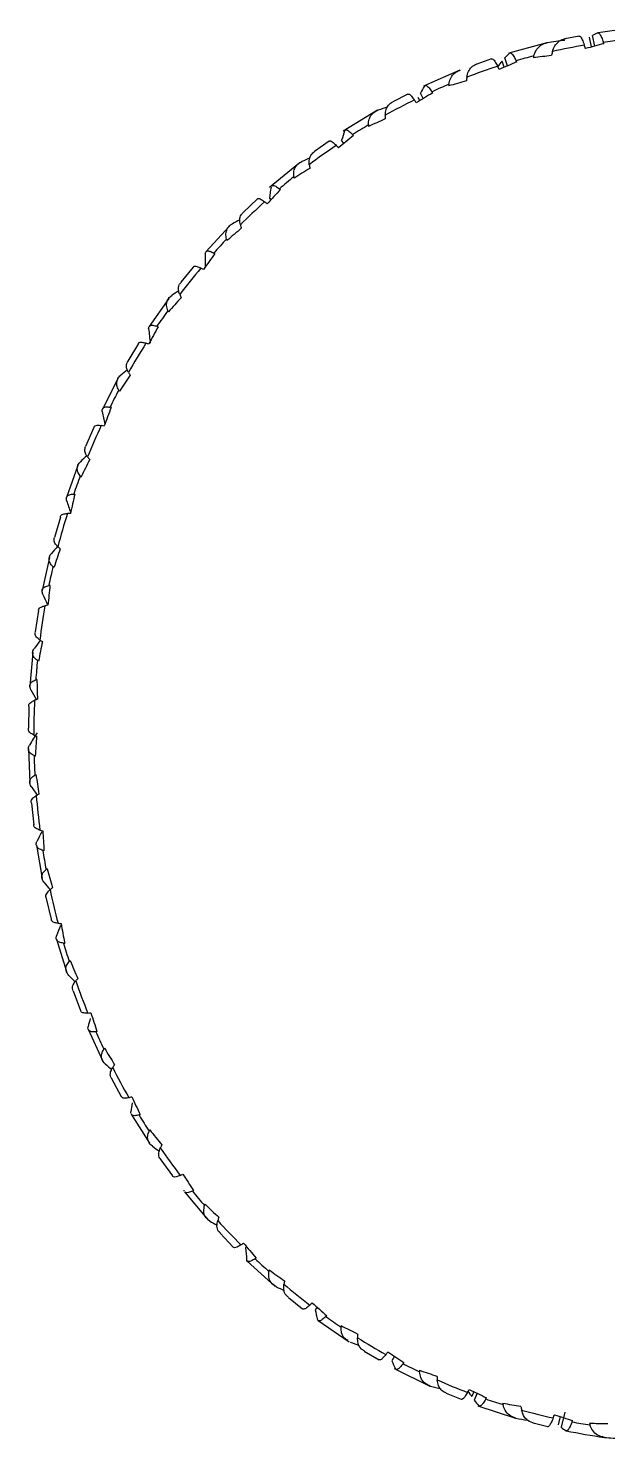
# Model space of a CAD drawing. Header units: millimetres. Extents: x 15 to 1184, y 5 to 836.
# Drawn here: x 374.89 to 378.16, y 640.03 to 647.99 of the extents above; entities that cross this region are included whole.
import ezdxf

# ---------------------------------------------------------------- set-up
doc = ezdxf.new("R2010")
doc.units = ezdxf.units.MM

msp = doc.modelspace()

# ---------------------------------------------------------------- linework, layer by layer
at = {"color": 7, "linetype": 'Continuous', "lineweight": 25}
for p, q in [((377.8141, 647.9044), (377.599, 647.8459)), ((377.9968, 647.9419), (377.9154, 647.926)), ((378.0668, 647.8811), (378.0552, 647.9355)), ((378.0852, 647.886), (378.0725, 647.9455)), ((377.324, 647.7491), (377.1184, 647.6598)), ((377.5026, 647.8138), (377.4189, 647.7843)), ((377.5737, 647.7661), (377.5614, 647.801)), ((377.5926, 647.7741), (377.577, 647.8187)), ((377.0294, 647.6151), (376.9455, 647.5713)), ((377.0981, 647.5783), (377.0893, 647.5957)), ((377.1175, 647.59), (377.1021, 647.6207)), ((376.8584, 647.5239), (376.6662, 647.4054)), ((376.5857, 647.3497), (376.5043, 647.2912)), ((376.6695, 647.3367), (376.6569, 647.3554)), ((376.4153, 647.224), (376.2509, 647.0877)), ((376.2495, 647.0275), (376.2574, 647.0185)), ((376.1799, 647.0223), (376.1035, 646.9496)), ((376.024, 646.8699), (375.8915, 646.7252)), ((375.8192, 646.6391), (375.7505, 646.5529)), ((375.8898, 646.6413), (375.8875, 646.6433)), ((375.682, 646.4624), (375.5713, 646.3028)), ((375.5105, 646.2069), (375.4518, 646.1089)), ((375.3955, 646.0092), (375.3076, 645.8377)), ((375.2594, 645.7339), (375.2126, 645.6257)), ((375.1697, 645.519), (375.1052, 645.3385)), ((375.0706, 645.2286), (375.0375, 645.113)), ((375.0086, 645.0009), (374.968, 644.8143)), ((374.9477, 644.7004), (374.9294, 644.5798)), ((374.9151, 644.4647), (374.8986, 644.2748)), ((374.8929, 644.1589), (374.8901, 644.0363)), ((374.8906, 643.9203), (374.8984, 643.7298)), ((374.9075, 643.6141), (374.9203, 643.4925)), ((374.9354, 643.3776), (374.9675, 643.1895)), ((374.9912, 643.0761), (375.0191, 642.9584)), ((375.0487, 642.8469), (375.1048, 642.6639)), ((375.1428, 642.5549), (375.1848, 642.4438)), ((375.2282, 642.3377), (375.3079, 642.1626)), ((375.3595, 642.0602), (375.4142, 641.9583)), ((375.4681, 641.8655), (375.4682, 641.8722)), ((375.4706, 641.8595), (375.5733, 641.6953)), ((375.6376, 641.6012), (375.703, 641.5106)), ((375.7688, 641.4249), (375.7681, 641.4308)), ((375.7713, 641.4209), (375.8962, 641.2705)), ((375.972, 641.1867), (376.0459, 641.1091)), ((376.121, 641.1104), (376.115, 641.1042)), ((376.1249, 641.0301), (376.2817, 640.8865)), ((376.3566, 640.8247), (376.4365, 640.761)), ((376.5182, 640.7705), (376.507, 640.7555)), ((376.5231, 640.6951), (376.5212, 640.6991)), ((376.5247, 640.6942), (376.7002, 640.5735)), ((376.7844, 640.522), (376.8677, 640.4729)), ((376.9544, 640.4934), (376.9397, 640.4673)), ((376.9537, 640.4242), (377.1549, 640.3243)), ((377.2473, 640.2845), (377.3313, 640.25)), ((377.4018, 640.2936), (377.3903, 640.2652)), ((377.4209, 640.2843), (377.405, 640.2448)), ((377.4252, 640.2134), (377.6373, 640.1437)), ((377.7365, 640.1171), (377.819, 640.0965)), ((377.8898, 640.1524), (377.8775, 640.1051)), ((377.9163, 640.1766), (377.8942, 640.0924))]:
    msp.add_line(p, q, dxfattribs=at)
at = {"color": 7, "linetype": 'Continuous', "lineweight": 25, "flags": 128}
for points in [[(378.1356, 647.8995), (378.1353, 647.9004), (378.135, 647.9014), (378.1347, 647.9023), (378.1344, 647.9033), (378.134, 647.9042), (378.1337, 647.9052), (378.1334, 647.9061), (378.1331, 647.9071)], [(377.7381, 647.8218), (377.7509, 647.8233), (377.7637, 647.8249), (377.7765, 647.8265), (377.7894, 647.8281), (377.8022, 647.8296), (377.815, 647.8312), (377.8279, 647.8328), (377.8407, 647.8344)], [(378.0319, 647.8718), (378.0312, 647.8741), (378.0304, 647.8765), (378.0296, 647.8789), (378.0289, 647.8813), (378.0281, 647.8836), (378.0273, 647.886), (378.0266, 647.8884), (378.0258, 647.8907)], [(377.6444, 647.7962), (377.6439, 647.7971), (377.6435, 647.798), (377.6431, 647.7988), (377.6427, 647.7997), (377.6423, 647.8006), (377.6418, 647.8014), (377.6414, 647.8023), (377.641, 647.8032)], [(377.1709, 647.6222), (377.1703, 647.623), (377.1698, 647.6238), (377.1693, 647.6246), (377.1688, 647.6254), (377.1682, 647.6261), (377.1677, 647.6269), (377.1672, 647.6277), (377.1667, 647.6285)], [(376.7239, 647.3808), (376.7233, 647.3815), (376.7226, 647.3821), (376.722, 647.3828), (376.7214, 647.3835), (376.7208, 647.3842), (376.7202, 647.3848), (376.7196, 647.3855), (376.7189, 647.3862)], [(376.3117, 647.0764), (376.311, 647.0769), (376.3104, 647.0775), (376.3097, 647.0781), (376.309, 647.0786), (376.3083, 647.0792), (376.3076, 647.0797), (376.3069, 647.0803), (376.3062, 647.0808)], [(375.9421, 646.7147), (375.9414, 646.7151), (375.9406, 646.7155), (375.9399, 646.716), (375.9391, 646.7164), (375.9383, 646.7168), (375.9376, 646.7172), (375.9368, 646.7177), (375.9361, 646.7181)], [(375.6219, 646.3024), (375.6211, 646.3027), (375.6203, 646.303), (375.6195, 646.3033), (375.6187, 646.3036), (375.6179, 646.3039), (375.6171, 646.3041), (375.6163, 646.3044), (375.6155, 646.3047)], [(375.8159, 641.4247), (375.8167, 641.4251), (375.8174, 641.4255), (375.8182, 641.4258), (375.819, 641.4262), (375.8198, 641.4266), (375.8205, 641.427), (375.8213, 641.4274), (375.8221, 641.4277)], [(376.1691, 641.0431), (376.1698, 641.0436), (376.1705, 641.0441), (376.1713, 641.0446), (376.172, 641.0452), (376.1727, 641.0457), (376.1734, 641.0462), (376.1741, 641.0467), (376.1749, 641.0472)], [(376.5675, 640.7166), (376.5682, 640.7172), (376.5688, 640.7179), (376.5695, 640.7185), (376.5701, 640.7191), (376.5708, 640.7198), (376.5714, 640.7204), (376.5721, 640.721), (376.5727, 640.7217)], [(377.0037, 640.4513), (377.0043, 640.452), (377.0048, 640.4528), (377.0054, 640.4535), (377.006, 640.4542), (377.0065, 640.455), (377.0071, 640.4557), (377.0076, 640.4565), (377.0082, 640.4572)], [(377.4696, 640.2521), (377.47, 640.2529), (377.4705, 640.2537), (377.471, 640.2546), (377.4714, 640.2554), (377.4719, 640.2563), (377.4723, 640.2571), (377.4728, 640.2579), (377.4733, 640.2588)], [(377.85, 640.1446), (377.8508, 640.1469), (377.8517, 640.1492), (377.8526, 640.1515), (377.8534, 640.1538), (377.8543, 640.1561), (377.8552, 640.1584), (377.8561, 640.1607), (377.8569, 640.163)], [(377.9564, 640.1227), (377.9568, 640.1236), (377.9571, 640.1245), (377.9575, 640.1254), (377.9578, 640.1264), (377.9581, 640.1273), (377.9585, 640.1282), (377.9588, 640.1291), (377.9592, 640.13)], [(378.1579, 640.1107), (378.145, 640.111), (378.132, 640.1114), (378.1191, 640.1117), (378.1062, 640.1121), (378.0933, 640.1124), (378.0804, 640.1127), (378.0675, 640.1131), (378.0547, 640.1134)]]:
    msp.add_lwpolyline(points, dxfattribs=at)
at = {"color": 7, "linetype": 'Continuous', "lineweight": 25}
for centre, radius, start, end in [((378.6297, 644.5069), 3.4937, 95.09401, 98.68276), ((378.5964, 644.4991), 3.4393, 96.03534, 97.74144), ((378.6038, 644.4631), 3.4761, 104.38556, 106.07961), ((388.0127, 645.3257), 10.5734, 166.29849, 166.34552), ((388.042, 645.3351), 10.5029, 166.11467, 166.2337), ((378.5988, 644.4842), 3.4544, 99.54775, 102.58804), ((402.3779, 557.0963), 93.9836, 104.948013, 105.013411), ((378.6122, 644.4363), 3.5042, 107.87171, 110.88313), ((348.623, 633.774), 32.1236, 25.79734, 25.83195), ((402.1337, 590.2931), 62.5007, 113.068139, 113.166974), ((378.6246, 644.4048), 3.538, 112.66076, 114.33498), ((400.0612, 565.5989), 85.171, 105.457942, 105.527777), ((387.3626, 646.5074), 10.1677, 173.43629, 173.4844), ((387.3904, 646.5231), 10.0974, 173.24821, 173.37), ((401.9862, 606.467), 48.0579, 121.08867, 121.21805), ((378.6415, 644.3694), 3.5773, 116.10489, 119.07515), ((354.8952, 632.5948), 26.7622, 34.01576, 34.05616), ((378.6632, 644.3314), 3.621, 120.82635, 122.4749), ((386.5719, 647.5576), 9.765, 180.68473, 180.73387), ((399.9188, 595.3843), 56.9485, 113.83759, 113.94275), ((386.5973, 647.5792), 9.6946, 180.4926, 180.61702), ((401.9176, 616.2572), 40.0425, 128.98928, 129.14572), ((378.6895, 644.2918), 3.6686, 124.2168, 127.13755), ((360.4293, 632.4276), 22.0068, 42.55912, 42.60692), ((399.9143, 609.8256), 44.1115, 122.09381, 122.23079), ((385.6869, 648.4932), 9.3003, 187.89103, 188.01788), ((378.7205, 644.2518), 3.7192, 128.85821, 130.47762), ((385.6647, 648.4662), 9.3708, 188.0869, 188.13699), ((401.905, 623.0094), 35.1317, 136.76034, 136.94004), ((378.7554, 644.2124), 3.7718, 132.18825, 135.05547), ((364.9769, 632.8713), 18.0633, 51.44008, 51.49683), ((384.686, 649.2602), 8.9243, 195.48874, 195.61771), ((378.7938, 644.1749), 3.8256, 136.74412, 138.33336), ((384.6679, 649.2287), 8.9953, 195.68788, 195.73879), ((400.0273, 618.5346), 37.0827, 130.20157, 130.36623), ((401.9227, 628.1164), 31.9513, 144.40288, 144.60194), ((378.8347, 644.1399), 3.8794, 140.01203, 142.82598), ((368.5494, 633.5934), 14.9502, 60.64779, 60.71485), ((383.6231, 649.8824), 8.5811, 203.33078, 203.4614), ((378.8773, 644.1083), 3.9324, 144.48359, 146.04392), ((383.6097, 649.8475), 8.6528, 203.53245, 203.58399), ((400.2315, 624.5389), 32.8644, 138.14884, 138.33671), ((401.9445, 632.2638), 29.8323, 151.92768, 152.14225), ((378.9201, 644.0806), 3.9834, 147.69232, 150.45709), ((371.2945, 634.3669), 12.5851, 70.14225, 70.22052), ((400.4971, 629.1031), 30.2175, 145.9361, 146.1427), ((382.5253, 650.3706), 8.289, 211.4586, 211.59014), ((378.9622, 644.0572), 4.0315, 152.08678, 153.62142), ((382.5172, 650.3338), 8.3622, 211.66167, 211.71356), ((401.9465, 635.8285), 28.4143, 159.35377, 159.58015), ((373.4064, 635.0402), 10.9817, 79.7683, 79.80364), ((379.0022, 644.0383), 4.0758, 155.24326, 157.96607), ((373.4064, 635.0632), 10.8486, 79.85238, 79.94217), ((400.7936, 632.8523), 28.5395, 153.57493, 153.79593), ((381.4152, 650.7449), 8.0707, 219.9053, 220.03671), ((379.039, 644.0238), 4.1154, 159.57268, 161.08639), ((381.4128, 650.7081), 8.1461, 220.10815, 220.15997), ((401.9084, 639.0362), 27.4925, 166.70671, 166.94139), ((375.0822, 635.6219), 9.736, 89.58579, 89.6255), ((379.0714, 644.0133), 4.1494, 162.68695, 165.37745), ((375.0732, 635.6282), 9.62, 89.68025, 89.7811), ((401.0914, 636.1326), 27.5067, 161.08582, 161.31716), ((380.3068, 651.0351), 7.9536, 228.68944, 228.81931), ((379.0985, 644.0065), 4.1774, 166.96708, 168.46579), ((380.31, 651.0004), 8.0323, 228.8899, 228.9411), ((401.8165, 642.0336), 26.9512, 174.01687, 174.25644), ((376.4664, 636.0662), 8.8963, 99.40819, 99.45179), ((379.1192, 644.0026), 4.1985, 170.0515, 172.72101), ((376.4538, 636.0582), 8.7935, 99.51191, 99.62265), ((401.3653, 639.1529), 26.937, 168.49597, 168.73386), ((379.201, 651.2799), 7.9707, 237.80806, 237.93464), ((379.1331, 644.0009), 4.2125, 174.30065, 175.79102), ((379.2091, 651.2498), 8.0541, 238.00341, 238.05329), ((377.6819, 636.3994), 8.375, 109.12155, 109.16836), ((401.6642, 644.9271), 26.7328, 181.31771, 181.55885), ((379.1396, 644.0005), 4.2189, 177.36905, 180.02992), ((377.6695, 636.38), 8.2821, 109.23292, 109.35177), ((378.0797, 651.5246), 8.1624, 247.23032, 247.35158), ((401.5955, 642.0513), 26.7294, 175.83708, 176.07797), ((379.1385, 644.0005), 4.2179, 181.60702, 183.09611), ((378.0914, 651.5019), 8.2525, 247.41744, 247.46521), ((378.8147, 636.6643), 8.1021, 118.62678, 118.676), ((401.4531, 647.8077), 26.8249, 188.64421, 188.88357), ((378.8051, 636.6365), 8.0166, 118.74387, 118.86879), ((379.1298, 643.9998), 4.2092, 184.67398, 187.33897), ((376.9005, 651.8178), 8.5792, 256.89414, 257.00798), ((401.7693, 644.9299), 26.838, 183.1434, 183.38391), ((379.114, 643.9976), 4.1932, 188.92109, 190.41604), ((376.9134, 651.8054), 8.6782, 257.06981, 257.11464), ((379.9183, 636.9091), 8.0226, 127.85088, 127.9017), ((401.1929, 650.7713), 27.2574, 196.03123, 196.26532), ((379.9132, 636.8758), 7.9424, 127.97175, 128.10067), ((379.0913, 643.9929), 4.17, 192.00128, 194.68294), ((375.5906, 652.2052), 9.2845, 266.70834, 266.81289), ((401.8824, 647.8794), 27.2601, 190.45, 190.6868), ((379.0626, 643.9851), 4.1403, 196.27743, 197.78507), ((375.6014, 652.206), 9.3954, 266.86964, 266.9108), ((381.0195, 637.1813), 8.0922, 136.75164, 136.80332), ((400.9009, 653.9397), 28.1094, 203.51181, 203.73694), ((381.0199, 637.145), 8.0158, 136.87455, 137.00559), ((379.0288, 643.9735), 4.1045, 199.38488, 202.09498), ((374.042, 652.7205), 10.3587, 276.56173, 276.65555), ((401.9384, 650.9981), 28.0366, 197.7911, 198.02083), ((374.0459, 652.7373), 10.4852, 276.70648, 276.74341), ((378.991, 643.9577), 4.0635, 203.70856, 205.23513), ((382.1244, 637.5224), 8.2753, 145.31617, 145.36809), ((400.6007, 657.4913), 29.5297, 211.11526, 211.32747), ((382.1304, 637.4854), 8.2015, 145.43967, 145.5713), ((378.9502, 643.9375), 4.018, 206.85597, 209.60483), ((372.109, 653.3731), 11.9011, 286.33758, 286.41996), ((401.9487, 654.415), 29.2599, 205.19847, 205.41766), ((372.0998, 653.4079), 12.0477, 286.46468, 286.49711), ((378.9078, 643.9129), 3.969, 211.24326, 212.79398), ((383.2233, 637.9659), 8.5423, 153.55546, 153.60717), ((400.3206, 661.7125), 31.7813, 218.86498, 219.06003), ((383.2348, 637.9302), 8.4701, 153.67845, 153.80949), ((378.8649, 643.8841), 3.9173, 214.44119, 217.23699), ((369.6121, 654.1295), 14.0281, 295.92995, 296.00093), ((401.9313, 658.3216), 31.0981, 212.69973, 212.90475), ((378.8228, 643.8514), 3.864, 218.90457, 220.48326), ((384.2966, 638.5359), 8.8686, 161.49755, 161.54872), ((400.091, 667.1042), 35.343, 226.7762, 226.94965), ((384.3131, 638.503), 8.7975, 161.61924, 161.74887), ((378.7825, 643.8156), 3.81, 222.16062, 225.00863), ((366.3551, 654.8905), 16.8624, 305.25667, 305.31696), ((401.9092, 663.0292), 33.8447, 220.31662, 220.50366), ((378.745, 643.7773), 3.7565, 226.70783, 228.31649), ((385.3185, 639.2465), 9.2342, 169.18102, 169.23142), ((399.9423, 674.6349), 41.159, 234.85363, 235.00097), ((385.3393, 639.2178), 9.1636, 169.30087, 169.42852), ((378.7111, 643.7378), 3.7044, 230.02579, 232.92771), ((362.1655, 655.4661), 20.5053, 314.26612, 314.31694), ((401.908, 669.0858), 38.0316, 228.06313, 228.2283), ((378.6815, 643.6977), 3.6546, 234.65871, 236.29715), ((386.2608, 640.1033), 9.6232, 176.64969, 176.69918), ((399.9023, 686.4697), 51.3662, 243.08959, 243.20652), ((386.2852, 640.0796), 9.5528, 176.76737, 176.89268), ((378.6564, 643.6585), 3.608, 238.03781, 240.99118), ((356.9705, 655.5604), 24.9835, 322.93729, 322.98015), ((401.9538, 677.5569), 44.7065, 235.94388, 236.08332), ((378.6362, 643.6211), 3.5654, 242.75165, 244.41728), ((399.9937, 708.7016), 72.0247, 251.46311, 251.545869), ((387.0959, 641.1039), 10.0238, 183.9488, 183.99728), ((387.123, 641.086), 9.9534, 184.06409, 184.18683), ((378.6206, 643.5868), 3.5278, 246.18613, 249.18412), ((350.9112, 654.7882), 30.1682, 331.27516, 331.31164), ((402.0709, 690.8324), 56.2382, 243.95285, 244.06293), ((378.6094, 643.5565), 3.4954, 250.96913, 252.65692), ((400.2323, 768.0004), 129.7669, 259.940447, 259.986146), ((387.7986, 642.2401), 10.4288, 191.12232, 191.16973), ((387.8275, 642.2285), 10.3584, 191.23507, 191.35509), ((378.602, 643.5313), 3.4692, 254.44825, 257.47987), ((402.279, 715.6535), 79.3426, 252.072967, 252.150556), ((378.5979, 643.5118), 3.4493, 259.28215, 260.98495), ((388.3473, 643.4997), 10.8354, 198.21121, 198.25751), ((378.6312, 643.5042), 3.5039, 258.34265, 261.92445)]:
    msp.add_arc(centre, radius, start, end, dxfattribs=at)
for major_axis, ratio, start_param, end_param in [((6.2093, 0.3058), 0.642314, 1.697488, 1.713858), ((-0.6848, 3.9939), 0.321771, 0.086435, 0.110981), ((-1.0589, 3.9842), 0.335831, 0.189126, 0.213671), ((-1.0589, 3.9842), 0.335831, 0.228139, 0.251451), ((-1.4307, 3.9678), 0.354297, 0.287668, 0.312214), ((6.0757, 1.0344), 0.635963, 1.792857, 1.801983), ((-1.7997, 3.9424), 0.375863, 0.381395, 0.40594), ((5.9562, 1.3824), 0.630183, 1.838808, 1.847257), ((-2.1653, 3.9054), 0.399291, 0.470053, 0.494598), ((5.8038, 1.7146), 0.622675, 1.885686, 1.89374), ((-2.5265, 3.8542), 0.42353, 0.553695, 0.578241), ((5.6206, 2.0277), 0.613447, 1.933444, 1.941708), ((-2.8824, 3.7861), 0.447762, 0.632563, 0.657108), ((5.4091, 2.3192), 0.602506, 1.982757, 1.991423), ((-3.2316, 3.6986), 0.471387, 0.70699, 0.726578), ((5.1718, 2.5872), 0.589859, 2.033936, 2.043131), ((-3.5726, 3.5896), 0.49399, 0.777342, 0.795265), ((4.9115, 2.8302), 0.575516, 2.086899, 2.097071), ((3.9034, -3.4575), 0.515296, 3.985567, 4.000234), ((4.6307, 3.0475), 0.559492, 2.14171, 2.153481), ((4.2221, -3.3008), 0.535129, 4.048812, 4.062048), ((4.3322, 3.2389), 0.541815, 2.195189, 2.21261), ((4.5263, -3.1186), 0.553384, 4.108973, 4.121446), ((4.0184, 3.4046), 0.522534, 2.260977, 2.274724), ((4.8137, -2.9106), 0.570001, 4.166322, 4.176915), ((3.6916, 3.5453), 0.501737, 2.324658, 2.340113), ((5.0816, -2.6767), 0.584945, 4.221114, 4.230686), ((3.3541, 3.6623), 0.479571, 2.396878, 2.409101), ((5.3274, -2.4175), 0.598197, 4.273589, 4.28245), ((3.0076, 3.7572), 0.45627, 2.46722, 2.482034), ((5.5484, -2.1341), 0.609747, 4.323986, 4.33237), ((5.742, -1.8284), 0.619586, 4.372548, 4.380656), ((2.2945, 3.889), 0.407877, 2.616642, 2.641188), ((5.9056, -1.5027), 0.627707, 4.419528, 4.427809), ((1.9303, 3.9307), 0.384052, 2.703496, 2.728042), ((6.0371, -1.1599), 0.634103, 4.4652, 4.474192), ((1.5625, 3.9599), 0.361689, 2.795428, 2.819974), ((6.1344, -0.8036), 0.638767, 4.509851, 4.5197), ((1.1916, 3.9792), 0.341969, 2.857389, 2.877841), ((1.1916, 3.9792), 0.341969, 2.892309, 2.916854), ((6.1961, -0.4376), 0.641692, 4.553791, 4.564636), ((0.8182, 3.9911), 0.326194, 2.993628, 3.018174), ((6.2212, -0.0663), 0.642875, 4.597341, 4.613273)]:
    msp.add_ellipse((378.8955, 644.0005), major_axis=major_axis, ratio=ratio, start_param=start_param, end_param=end_param, dxfattribs=at)
for points, knots in [([(377.7402, 647.8302), (377.744, 647.8413), (377.7517, 647.8634), (377.7742, 647.888), (377.7966, 647.9007), (377.8115, 647.9036), (377.8158, 647.9045)], [0, 0, 0, 0, 0.280389, 0.560502, 0.871733, 1, 1, 1, 1]), ([(377.8459, 647.8556), (377.8497, 647.8664), (377.8573, 647.888), (377.8794, 647.9119), (377.9019, 647.9245), (377.917, 647.9272), (377.9217, 647.9281)], [0, 0, 0, 0, 0.276014, 0.551764, 0.857891, 1, 1, 1, 1]), ([(377.9953, 647.9425), (377.9978, 647.9424), (378.0029, 647.9421), (378.0137, 647.924), (378.0218, 647.9033), (378.0257, 647.8912), (378.0258, 647.8907)], [0, 0, 0, 0, 0.330956, 0.668426, 0.986616, 1, 1, 1, 1]), ([(378.1023, 647.9605), (378.1053, 647.9598), (378.111, 647.9585), (378.1224, 647.9377), (378.1298, 647.9166), (378.1331, 647.9071)], [0, 0, 0, 0, 0.383707, 0.720941, 1, 1, 1, 1]), ([(377.6039, 647.8468), (377.607, 647.8473), (377.6127, 647.8483), (377.6265, 647.831), (377.6365, 647.8119), (377.641, 647.8032)], [0, 0, 0, 0, 0.383707, 0.720941, 1, 1, 1, 1]), ([(377.2615, 647.6697), (377.2639, 647.6809), (377.2687, 647.7034), (377.288, 647.7296), (377.3087, 647.7441), (377.3231, 647.7483), (377.3273, 647.7495)], [0, 0, 0, 0, 0.280389, 0.560502, 0.871733, 1, 1, 1, 1]), ([(377.363, 647.7103), (377.3654, 647.7213), (377.3702, 647.7432), (377.3893, 647.7684), (377.4066, 647.7814), (377.4176, 647.7847), (377.4187, 647.785)], [0, 0, 0, 0, 0.309824, 0.619352, 0.962977, 1, 1, 1, 1]), ([(377.5003, 647.8133), (377.5033, 647.8141), (377.5088, 647.8155), (377.5225, 647.7988), (377.5323, 647.7799), (377.5368, 647.7714)], [0, 0, 0, 0, 0.3862823, 0.7233721, 1, 1, 1, 1]), ([(377.1247, 647.6614), (377.1276, 647.6631), (377.133, 647.6664), (377.1488, 647.653), (377.1611, 647.6361), (377.1667, 647.6285)], [0, 0, 0, 0, 0.3837073, 0.7209408, 1, 1, 1, 1]), ([(377.03, 647.6139), (377.0319, 647.615), (377.0362, 647.6176), (377.0499, 647.6057), (377.062, 647.5892), (377.0674, 647.5817)], [0, 0, 0, 0, 0.283643, 0.677108, 1, 1, 1, 1]), ([(376.8076, 647.4409), (376.8086, 647.4521), (376.8105, 647.4744), (376.8264, 647.5017), (376.8451, 647.5178), (376.8589, 647.5231), (376.863, 647.5246)], [0, 0, 0, 0, 0.2803892, 0.5605017, 0.8717329, 1, 1, 1, 1]), ([(376.9031, 647.4959), (376.9041, 647.5068), (376.9061, 647.5286), (376.9212, 647.5554), (376.937, 647.5663), (376.9451, 647.5719)], [0, 0, 0, 0, 0.325775, 0.65124, 1, 1, 1, 1]), ([(376.5866, 647.3484), (376.588, 647.3499), (376.5918, 647.3538), (376.6063, 647.3457), (376.6203, 647.3317), (376.6266, 647.3254)], [0, 0, 0, 0, 0.2498274, 0.6618662, 1, 1, 1, 1]), ([(376.678, 647.4102), (376.6795, 647.4117), (376.6835, 647.4154), (376.6983, 647.4068), (376.7125, 647.3926), (376.7189, 647.3862)], [0, 0, 0, 0, 0.254975, 0.662651, 1, 1, 1, 1]), ([(376.4747, 647.2164), (376.4743, 647.227), (376.4736, 647.2483), (376.4846, 647.2746), (376.4979, 647.2859), (376.5043, 647.2913)], [0, 0, 0, 0, 0.340908, 0.681491, 1, 1, 1, 1]), ([(376.3871, 647.1479), (376.3866, 647.1589), (376.3858, 647.1808), (376.3981, 647.2086), (376.4147, 647.2259), (376.4278, 647.2323), (376.4316, 647.2341)], [0, 0, 0, 0, 0.280389, 0.560502, 0.871733, 1, 1, 1, 1]), ([(376.2636, 647.0956), (376.2647, 647.0973), (376.268, 647.1022), (376.2832, 647.0973), (376.299, 647.086), (376.3062, 647.0808)], [0, 0, 0, 0, 0.221354, 0.647427, 1, 1, 1, 1]), ([(376.0858, 646.8769), (376.0841, 646.8871), (376.0807, 646.9075), (376.0879, 646.9329), (376.0989, 646.9442), (376.1038, 646.9493)], [0, 0, 0, 0, 0.355749, 0.711159, 1, 1, 1, 1]), ([(376.1809, 647.0212), (376.1819, 647.0229), (376.185, 647.0279), (376.1998, 647.0233), (376.2154, 647.0121), (376.2224, 647.0071)], [0, 0, 0, 0, 0.216521, 0.646854, 1, 1, 1, 1]), ([(376.0077, 646.7964), (376.0059, 646.8069), (376.0023, 646.8278), (376.0111, 646.8558), (376.0254, 646.8739), (376.0376, 646.8813), (376.0411, 646.8834)], [0, 0, 0, 0, 0.280389, 0.560502, 0.871733, 1, 1, 1, 1]), ([(375.8881, 646.7162), (375.8897, 646.7213), (375.8926, 646.7308), (375.9111, 646.7303), (375.9283, 646.7219), (375.9361, 646.7181)], [0, 0, 0, 0, 0.383707, 0.720941, 1, 1, 1, 1]), ([(375.8203, 646.6381), (375.821, 646.6399), (375.8232, 646.6458), (375.8381, 646.6446), (375.8549, 646.6365), (375.8624, 646.6329)], [0, 0, 0, 0, 0.184955, 0.632625, 1, 1, 1, 1]), ([(375.7436, 646.4839), (375.7407, 646.4935), (375.7348, 646.5126), (375.7385, 646.5367), (375.7473, 646.5479), (375.751, 646.5525)], [0, 0, 0, 0, 0.369721, 0.73909, 1, 1, 1, 1]), ([(375.6765, 646.3927), (375.6734, 646.4026), (375.6672, 646.4222), (375.6724, 646.4498), (375.6844, 646.4684), (375.6956, 646.4766), (375.6989, 646.479)], [0, 0, 0, 0, 0.280389, 0.560502, 0.871733, 1, 1, 1, 1]), ([(375.5685, 646.291), (375.5694, 646.297), (375.571, 646.3083), (375.5893, 646.3123), (375.6073, 646.3071), (375.6155, 646.3047)], [0, 0, 0, 0, 0.383707, 0.720941, 1, 1, 1, 1]), ([(375.5116, 646.2063), (375.5119, 646.208), (375.5134, 646.2147), (375.5279, 646.2166), (375.5454, 646.2118), (375.5534, 646.2096)], [0, 0, 0, 0, 0.156411, 0.61976, 1, 1, 1, 1]), ([(375.4546, 646.0447), (375.4505, 646.0534), (375.4423, 646.071), (375.4428, 646.0934), (375.4497, 646.1043), (375.4524, 646.1085)], [0, 0, 0, 0, 0.3822293, 0.7640943, 1, 1, 1, 1]), ([(375.3997, 645.9445), (375.3954, 645.9535), (375.3868, 645.9715), (375.3886, 645.9981), (375.3982, 646.017), (375.4083, 646.0258), (375.4112, 646.0284)], [0, 0, 0, 0, 0.280389, 0.560502, 0.871733, 1, 1, 1, 1]), ([(375.3059, 645.8231), (375.306, 645.83), (375.3061, 645.8429), (375.3236, 645.8511), (375.3421, 645.8493), (375.3504, 645.8484)], [0, 0, 0, 0, 0.383707, 0.720941, 1, 1, 1, 1]), ([(375.2604, 645.7335), (375.2605, 645.7351), (375.2611, 645.7424), (375.2749, 645.7474), (375.2929, 645.7458), (375.301, 645.7451)], [0, 0, 0, 0, 0.132134, 0.608817, 1, 1, 1, 1]), ([(375.2241, 645.5673), (375.2204, 645.5724), (375.2116, 645.5847), (375.2062, 645.6053), (375.2103, 645.6189), (375.2124, 645.6258)], [0, 0, 0, 0, 0.258357, 0.625571, 1, 1, 1, 1]), ([(375.1824, 645.4601), (375.177, 645.4681), (375.1662, 645.4841), (375.1647, 645.5092), (375.1719, 645.5279), (375.1809, 645.5373), (375.1835, 645.54)], [0, 0, 0, 0, 0.2803892, 0.5605017, 0.8717329, 1, 1, 1, 1]), ([(375.1053, 645.3213), (375.1044, 645.3289), (375.1028, 645.3431), (375.1189, 645.3556), (375.1374, 645.3571), (375.1458, 645.3577)], [0, 0, 0, 0, 0.383707, 0.720941, 1, 1, 1, 1]), ([(375.0714, 645.2284), (375.0714, 645.2299), (375.071, 645.2378), (375.084, 645.2457), (375.1019, 645.2474), (375.11, 645.2481)], [0, 0, 0, 0, 0.113241, 0.600301, 1, 1, 1, 1]), ([(375.0564, 645.0608), (375.0503, 645.0675), (375.0382, 645.0809), (375.0333, 645.0994), (375.037, 645.1094), (375.0383, 645.1128)], [0, 0, 0, 0, 0.4006474, 0.8009131, 1, 1, 1, 1]), ([(375.0287, 644.9485), (375.0224, 644.9554), (375.0097, 644.969), (375.0051, 644.9923), (375.01, 645.0104), (375.0177, 645.0202), (375.0199, 645.023)], [0, 0, 0, 0, 0.280389, 0.560502, 0.871733, 1, 1, 1, 1]), ([(374.9703, 644.7949), (374.9684, 644.803), (374.9649, 644.8183), (374.9792, 644.8347), (374.9973, 644.8396), (375.0055, 644.8417)], [0, 0, 0, 0, 0.383707, 0.720941, 1, 1, 1, 1]), ([(374.9481, 644.7003), (374.948, 644.7018), (374.9473, 644.7102), (374.9586, 644.7209), (374.9761, 644.7258), (374.9839, 644.7279)], [0, 0, 0, 0, 0.108352, 0.601667, 1, 1, 1, 1]), ([(374.9546, 644.5345), (374.9478, 644.54), (374.9342, 644.5509), (374.927, 644.5672), (374.9294, 644.5767), (374.9302, 644.5797)], [0, 0, 0, 0, 0.405667, 0.810947, 1, 1, 1, 1]), ([(374.9415, 644.4192), (374.9343, 644.4248), (374.9201, 644.4359), (374.9127, 644.4568), (374.9153, 644.4742), (374.9217, 644.484), (374.9236, 644.4869)], [0, 0, 0, 0, 0.2803892, 0.5605017, 0.8717329, 1, 1, 1, 1]), ([(374.9034, 644.2537), (374.9004, 644.2622), (374.8949, 644.2783), (374.9069, 644.2984), (374.9242, 644.3064), (374.932, 644.3101)], [0, 0, 0, 0, 0.383707, 0.720941, 1, 1, 1, 1]), ([(374.8935, 644.1589), (374.8931, 644.1603), (374.8908, 644.1691), (374.901, 644.1825), (374.9176, 644.1905), (374.9251, 644.1942)], [0, 0, 0, 0, 0.094948, 0.592056, 1, 1, 1, 1]), ([(374.9206, 643.9983), (374.9132, 644.0024), (374.8984, 644.0107), (374.8893, 644.0246), (374.8905, 644.0335), (374.8909, 644.0363)], [0, 0, 0, 0, 0.407512, 0.814636, 1, 1, 1, 1]), ([(374.9223, 643.8822), (374.9145, 643.8864), (374.899, 643.8947), (374.8891, 643.9129), (374.8896, 643.929), (374.8948, 643.9389), (374.8963, 643.9417)], [0, 0, 0, 0, 0.280389, 0.560502, 0.871733, 1, 1, 1, 1]), ([(374.9059, 643.7077), (374.9019, 643.7165), (374.8943, 643.7331), (374.9035, 643.7565), (374.9195, 643.7676), (374.9268, 643.7727)], [0, 0, 0, 0, 0.383707, 0.720941, 1, 1, 1, 1]), ([(374.9081, 643.6142), (374.9075, 643.6157), (374.904, 643.6249), (374.9123, 643.6408), (374.9277, 643.6518), (374.9347, 643.6568)], [0, 0, 0, 0, 0.096464, 0.592739, 1, 1, 1, 1]), ([(374.9551, 643.4621), (374.9473, 643.4648), (374.9316, 643.4702), (374.9209, 643.4817), (374.921, 643.49), (374.921, 643.4926)], [0, 0, 0, 0, 0.406095, 0.811804, 1, 1, 1, 1]), ([(374.9716, 643.3473), (374.9634, 643.35), (374.947, 643.3555), (374.935, 643.3705), (374.9334, 643.3853), (374.9374, 643.3949), (374.9385, 643.3977)], [0, 0, 0, 0, 0.280389, 0.560502, 0.871733, 1, 1, 1, 1]), ([(374.9778, 643.1673), (374.9726, 643.1762), (374.9629, 643.1929), (374.9689, 643.2191), (374.9834, 643.2331), (374.9899, 643.2395)], [0, 0, 0, 0, 0.383707, 0.720941, 1, 1, 1, 1]), ([(374.9919, 643.0763), (374.9911, 643.078), (374.9863, 643.0875), (374.9924, 643.1058), (375.0062, 643.1196), (375.0124, 643.1259)], [0, 0, 0, 0, 0.105126, 0.596643, 1, 1, 1, 1]), ([(375.0575, 642.936), (375.0494, 642.9372), (375.0331, 642.9397), (375.0211, 642.9485), (375.0202, 642.9561), (375.0199, 642.9586)], [0, 0, 0, 0, 0.401495, 0.802608, 1, 1, 1, 1]), ([(375.0883, 642.8246), (375.0799, 642.8258), (375.063, 642.8282), (375.0493, 642.84), (375.046, 642.8529), (375.0487, 642.8622), (375.0495, 642.8648)], [0, 0, 0, 0, 0.280389, 0.560502, 0.871733, 1, 1, 1, 1]), ([(375.1177, 642.6423), (375.1114, 642.6511), (375.0995, 642.6677), (375.1021, 642.6963), (375.1146, 642.7129), (375.1202, 642.7205)], [0, 0, 0, 0, 0.383707, 0.720941, 1, 1, 1, 1]), ([(375.1436, 642.5552), (375.1424, 642.5572), (375.1361, 642.567), (375.1397, 642.5874), (375.1516, 642.6038), (375.157, 642.6112)], [0, 0, 0, 0, 0.120522, 0.603583, 1, 1, 1, 1]), ([(375.2257, 642.4296), (375.2175, 642.4294), (375.2011, 642.4289), (375.188, 642.4349), (375.1862, 642.4417), (375.1856, 642.4441)], [0, 0, 0, 0, 0.393952, 0.787529, 1, 1, 1, 1]), ([(375.2704, 642.3238), (375.2619, 642.3235), (375.2449, 642.3229), (375.2299, 642.331), (375.2251, 642.342), (375.2267, 642.3506), (375.2272, 642.3532)], [0, 0, 0, 0, 0.280389, 0.560502, 0.871733, 1, 1, 1, 1]), ([(375.323, 642.1426), (375.3156, 642.1512), (375.3016, 642.1674), (375.3004, 642.1978), (375.3106, 642.2167), (375.3153, 642.2253)], [0, 0, 0, 0, 0.383707, 0.720941, 1, 1, 1, 1]), ([(375.3605, 642.0607), (375.3587, 642.063), (375.3508, 642.073), (375.3514, 642.0954), (375.3612, 642.114), (375.3655, 642.1224)], [0, 0, 0, 0, 0.141922, 0.613229, 1, 1, 1, 1]), ([(375.4567, 641.9526), (375.4486, 641.9509), (375.4325, 641.9474), (375.4185, 641.9504), (375.4159, 641.9564), (375.4149, 641.9586)], [0, 0, 0, 0, 0.383847, 0.767328, 1, 1, 1, 1]), ([(375.5144, 641.8543), (375.5062, 641.8525), (375.4896, 641.8489), (375.4753, 641.8518), (375.4725, 641.8578), (375.4715, 641.86)], [0, 0, 0, 0, 0.386626, 0.77287, 1, 1, 1, 1]), ([(375.5899, 641.6776), (375.5814, 641.6858), (375.5654, 641.7012), (375.5602, 641.7328), (375.5679, 641.7537), (375.5714, 641.7632)], [0, 0, 0, 0, 0.383707, 0.720941, 1, 1, 1, 1]), ([(375.6387, 641.602), (375.636, 641.6047), (375.6263, 641.6147), (375.6238, 641.6388), (375.631, 641.6593), (375.6343, 641.6686)], [0, 0, 0, 0, 0.1683276, 0.6251309, 1, 1, 1, 1]), ([(375.7462, 641.5137), (375.7384, 641.5105), (375.7229, 641.5041), (375.7084, 641.5039), (375.705, 641.5089), (375.7036, 641.511)], [0, 0, 0, 0, 0.371668, 0.742981, 1, 1, 1, 1]), ([(375.8159, 641.4247), (375.8079, 641.4214), (375.792, 641.4148), (375.7772, 641.4145), (375.7736, 641.4196), (375.7722, 641.4216)], [0, 0, 0, 0, 0.373843, 0.747317, 1, 1, 1, 1]), ([(375.9134, 641.2558), (375.9039, 641.2635), (375.886, 641.2778), (375.8767, 641.3101), (375.8817, 641.3326), (375.8839, 641.3428)], [0, 0, 0, 0, 0.383707, 0.720941, 1, 1, 1, 1]), ([(375.9731, 641.1878), (375.9694, 641.1909), (375.9577, 641.2008), (375.9516, 641.2262), (375.9561, 641.2483), (375.9582, 641.2582)], [0, 0, 0, 0, 0.198554, 0.638755, 1, 1, 1, 1]), ([(376.0888, 641.1211), (376.0815, 641.1165), (376.0669, 641.1073), (376.0523, 641.1038), (376.0481, 641.1077), (376.0462, 641.1094)], [0, 0, 0, 0, 0.357972, 0.715603, 1, 1, 1, 1]), ([(376.1691, 641.0431), (376.1616, 641.0383), (376.1466, 641.0288), (376.1306, 641.0256), (376.1229, 641.0295), (376.1216, 641.0356), (376.1213, 641.0374)], [0, 0, 0, 0, 0.280389, 0.560502, 0.871733, 1, 1, 1, 1]), ([(376.2874, 640.8852), (376.277, 640.8921), (376.2574, 640.9052), (376.244, 640.9376), (376.246, 640.9612), (376.2469, 640.9719)], [0, 0, 0, 0, 0.383707, 0.720941, 1, 1, 1, 1]), ([(376.3576, 640.8259), (376.3527, 640.8293), (376.3388, 640.8388), (376.3288, 640.8653), (376.3305, 640.8885), (376.3313, 640.899)], [0, 0, 0, 0, 0.231311, 0.65352, 1, 1, 1, 1]), ([(376.478, 640.7821), (376.4714, 640.7762), (376.4582, 640.7644), (376.4437, 640.7574), (376.4388, 640.7599), (376.4365, 640.761)], [0, 0, 0, 0, 0.343344, 0.68636, 1, 1, 1, 1]), ([(376.5675, 640.7166), (376.5607, 640.7105), (376.5472, 640.6984), (376.5323, 640.6911), (376.5274, 640.6935), (376.525, 640.6947)], [0, 0, 0, 0, 0.344586, 0.688831, 1, 1, 1, 1]), ([(376.6911, 640.5822), (376.685, 640.5858), (376.6692, 640.5949), (376.6553, 640.6222), (376.6542, 640.6464), (376.6536, 640.6574)], [0, 0, 0, 0, 0.255997, 0.663113, 1, 1, 1, 1]), ([(376.7851, 640.5232), (376.7787, 640.5268), (376.7625, 640.5357), (376.7483, 640.5628), (376.747, 640.5867), (376.7465, 640.5975)], [0, 0, 0, 0, 0.2653, 0.668841, 1, 1, 1, 1]), ([(376.9067, 640.5031), (376.9009, 640.496), (376.8893, 640.4818), (376.8755, 640.4711), (376.8701, 640.472), (376.8674, 640.4724)], [0, 0, 0, 0, 0.328351, 0.656388, 1, 1, 1, 1]), ([(377.0037, 640.4513), (376.9978, 640.4439), (376.9858, 640.4292), (376.9717, 640.4186), (376.9636, 640.4175), (376.9611, 640.4212), (376.9604, 640.4223)], [0, 0, 0, 0, 0.280389, 0.560502, 0.871733, 1, 1, 1, 1]), ([(377.1587, 640.3238), (377.1467, 640.329), (377.1241, 640.3387), (377.1027, 640.3695), (377.0985, 640.394), (377.0965, 640.4052)], [0, 0, 0, 0, 0.383707, 0.720941, 1, 1, 1, 1]), ([(377.2477, 640.2856), (377.2396, 640.2891), (377.221, 640.2971), (377.2024, 640.3243), (377.1981, 640.3485), (377.1962, 640.3594)], [0, 0, 0, 0, 0.299301, 0.684166, 1, 1, 1, 1]), ([(377.3669, 640.2893), (377.3621, 640.281), (377.3524, 640.2645), (377.3402, 640.2513), (377.3334, 640.2475), (377.3312, 640.2492), (377.331, 640.2493)], [0, 0, 0, 0, 0.312546, 0.624795, 0.971439, 1, 1, 1, 1]), ([(377.4696, 640.2521), (377.4646, 640.2436), (377.4547, 640.2267), (377.4421, 640.2127), (377.4343, 640.209), (377.4315, 640.2115), (377.4306, 640.2122)], [0, 0, 0, 0, 0.280389, 0.560502, 0.871733, 1, 1, 1, 1]), ([(377.6396, 640.1435), (377.627, 640.1477), (377.6034, 640.1555), (377.578, 640.1845), (377.5707, 640.2089), (377.5674, 640.2199)], [0, 0, 0, 0, 0.383707, 0.720941, 1, 1, 1, 1]), ([(377.7444, 640.1144), (377.7317, 640.1183), (377.708, 640.1257), (377.6826, 640.1542), (377.6752, 640.1782), (377.6719, 640.1891)], [0, 0, 0, 0, 0.3862823, 0.7233721, 1, 1, 1, 1]), ([(377.85, 640.1446), (377.8462, 640.1354), (377.8388, 640.1171), (377.8284, 640.1005), (377.8213, 640.0944), (377.8182, 640.0958), (377.8172, 640.0962)], [0, 0, 0, 0, 0.276014, 0.551764, 0.857891, 1, 1, 1, 1]), ([(377.9564, 640.1227), (377.9526, 640.1133), (377.945, 640.0945), (377.9344, 640.0774), (377.9272, 640.0712), (377.9241, 640.0723), (377.9232, 640.0726)], [0, 0, 0, 0, 0.2803892, 0.5605017, 0.8717329, 1, 1, 1, 1]), ([(378.1389, 640.0351), (378.1259, 640.0382), (378.1014, 640.0439), (378.0725, 640.0707), (378.0621, 640.0944), (378.0574, 640.1051)], [0, 0, 0, 0, 0.383707, 0.720941, 1, 1, 1, 1])]:
    msp.add_open_spline(points, degree=3, knots=knots, dxfattribs=at)

doc.saveas('drawing.dxf')
